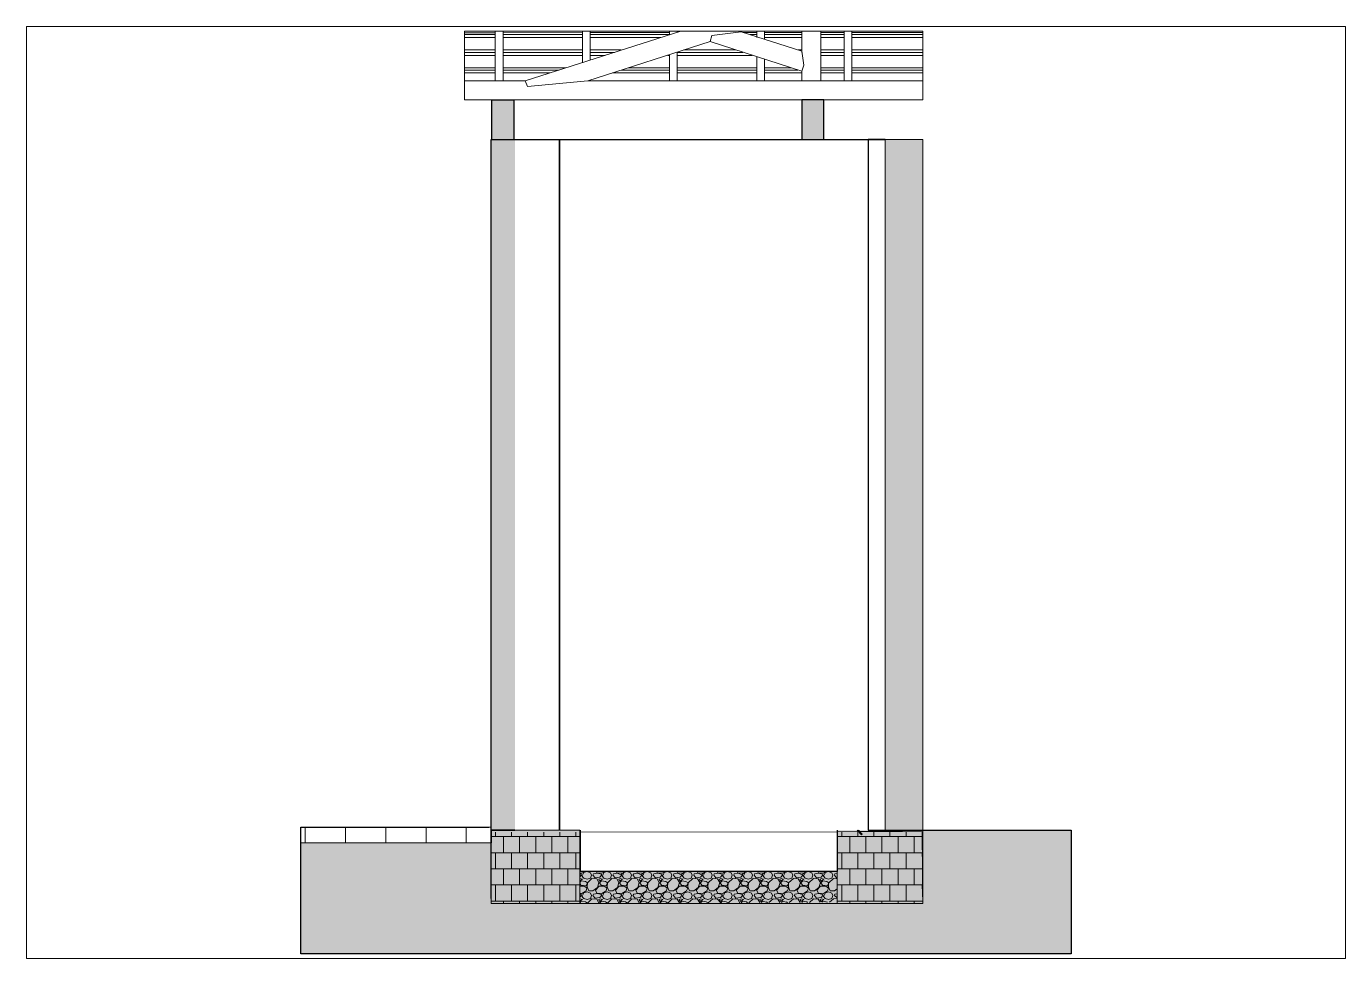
# Paper-space layout 'Layout2' of a CAD drawing. Header units: millimetres. Extents: x 30 to 267, y 21 to 189.
# The model-space entities are those that its viewports show. They can reach past a viewport. Long polylines and large blocks are cut down to what shows.
import ezdxf

# ---------------------------------------------------------------- set-up
doc = ezdxf.new("R2010")
doc.units = ezdxf.units.MM
doc.layers.get('0').update_dxf_attribs({"color": 250, "lineweight": 25})
for name, color, linetype, lineweight in [('A-ALV-___-___-EXI', 250, 'Continuous', 35), ('A-BAS-___-___-EXI', 250, 'Continuous', 35), ('A-COB-___-___-EXI', 250, 'Continuous', 25), ('A-PIS-___-___-EXI', 250, 'Continuous', 25)]:
    doc.layers.add(name, color=color, linetype=linetype, lineweight=lineweight)

msp = doc.modelspace()

# ---------------------------------------------------------------- hatches: boundary and pattern name
at = {"layer": 'A-ALV-___-___-EXI'}
h = msp.add_hatch(color=11, dxfattribs=at)
h.paths.add_polyline_path([(14572.5, -17868.1), (14572.5, -15073.1), (14420.5, -15073.1), (14420.5, -17868.1)])
h.paths.add_polyline_path([(12921.8, -17868.1), (12921.8, -15073.1), (12825.4, -15073.1), (12825.4, -17868.1)])
at = {"layer": 'A-BAS-___-___-EXI', "true_color": 0xcb9898}
msp.add_hatch(color=253, dxfattribs=at).paths.add_polyline_path([(15172.5, -18368.1), (15172.5, -17868.1), (14572.5, -17868.1), (14572.5, -18164.1), (12825.4, -18164.1), (12825.4, -17918.4), (12055.8, -17918.4), (12055.8, -18368.1)])
at = {"layer": 'A-COB-___-___-EXI', "true_color": 0xc19a82}
h = msp.add_hatch(color=33, dxfattribs=at)
h.paths.add_polyline_path([(12828.2, -15073.1), (12917.7, -15073.1), (12917.7, -14912.9), (12828.2, -14912.9)])
h.paths.add_polyline_path([(14172, -15073.1), (14172, -14912.9), (14082.4, -14912.9), (14082.4, -15073.1)])
at = {"layer": 'A-PIS-___-___-EXI', "transparency": 33554636}
msp.add_hatch(color=9, dxfattribs=at).paths.add_polyline_path([(12825.4, -18164.1), (14572.5, -18164.1), (14572.5, -17868.1), (14226.3, -17868.1), (14226.3, -18035.1), (13187.3, -18035.1), (13187.3, -17868.1), (12825.4, -17868.1), (12825.4, -17918.4)])

# ---------------------------------------------------------------- linework, layer by layer
at = {"layer": 'A-ALV-___-___-EXI'}
msp.add_line((13102.4, -17868.1), (13102.4, -15073.1), dxfattribs=at)
at = {"layer": 'A-COB-___-___-EXI', "color": 18, "lineweight": 9}
for p, q in [((12841.7, -14641.4), (12718.2, -14641.4)), ((12841.7, -14648.2), (12718.2, -14648.2)), ((12841.7, -14660.5), (12718.2, -14660.5)), ((12841.7, -14634.7), (12841.7, -14835.6)), ((12874.3, -14634.7), (12874.3, -14835.6)), ((13194.7, -14640.1), (12874.3, -14641.4)), ((13194.7, -14648.2), (12874.3, -14648.2)), ((13194.7, -14660.5), (12874.3, -14660.5)), ((13194.7, -14634.7), (13194.7, -14762.3)), ((13225.9, -14634.7), (13225.9, -14751.4)), ((13547.6, -14640.1), (13225.9, -14640.1)), ((13547.6, -14648.2), (13225.9, -14648.2)), ((13511, -14660.5), (13225.9, -14660.5)), ((13547.6, -14634.7), (13547.6, -14649.6)), ((13578.8, -14634.7), (13578.8, -14638.7)), ((13900.5, -14640.1), (13844.9, -14640.1)), ((13900.5, -14648.2), (13873.4, -14648.2)), ((13900.5, -14634.7), (13900.5, -14660.5)), ((13931.8, -14634.7), (13931.8, -14667.2)), ((14082.4, -14640.1), (13931.8, -14640.1)), ((14082.4, -14648.2), (13931.8, -14648.2)), ((14082.4, -14660.5), (13931.8, -14660.5)), ((14253.5, -14640.1), (14159.8, -14640.1)), ((14253.5, -14648.2), (14159.8, -14648.2)), ((14253.5, -14660.5), (14159.8, -14660.5)), ((14253.5, -14634.7), (14253.5, -14835.6)), ((14284.7, -14634.7), (14284.7, -14835.6)), ((14572.5, -14640.1), (14284.7, -14640.1)), ((14572.5, -14648.2), (14284.7, -14648.2)), ((14572.5, -14660.5), (14284.7, -14660.5)), ((12841.7, -14710.7), (12718.2, -14710.7)), ((12841.7, -14720.2), (12718.2, -14720.2)), ((12841.7, -14732.4), (12718.2, -14732.4)), ((13194.7, -14710.7), (12874.3, -14710.7)), ((13194.7, -14720.2), (12874.3, -14720.2)), ((13194.7, -14732.4), (12874.3, -14732.4)), ((13352.1, -14710.7), (13225.9, -14710.7)), ((13325, -14720.2), (13225.9, -14720.2)), ((13287, -14732.4), (13225.9, -14732.4)), ((13547.6, -14732.4), (13540.8, -14732.4)), ((13547.6, -14729.7), (13547.6, -14835.6)), ((13578.8, -14718.8), (13578.8, -14835.6)), ((13843.5, -14720.2), (13578.8, -14720.2)), ((13881.5, -14732.4), (13578.8, -14732.4)), ((13816.4, -14710.7), (13606, -14710.7)), ((14082.4, -14710.7), (14067.5, -14710.7)), ((14253.5, -14710.7), (14159.8, -14710.7)), ((14253.5, -14720.2), (14159.8, -14720.2)), ((14253.5, -14732.4), (14159.8, -14732.4)), ((14572.5, -14710.7), (14284.7, -14710.7)), ((14572.5, -14720.2), (14284.7, -14720.2)), ((14572.5, -14732.4), (14284.7, -14732.4)), ((12841.7, -14782.6), (12718.2, -14782.6)), ((13128.2, -14782.6), (12874.3, -14782.6)), ((13547.6, -14782.6), (13382, -14782.6)), ((13900.5, -14782.6), (13578.8, -14782.6)), ((13900.5, -14737.8), (13900.5, -14835.6)), ((13931.8, -14748.7), (13931.8, -14835.6)), ((14039, -14782.6), (13931.8, -14782.6)), ((14253.5, -14782.6), (14159.8, -14782.6)), ((14572.5, -14782.6), (14284.7, -14782.6)), ((12841.7, -14803), (12718.2, -14803)), ((13101, -14792.1), (12874.3, -14792.1)), ((13063, -14803), (12874.3, -14803)), ((13225.9, -14832.9), (13225.9, -14835.6)), ((13547.6, -14803), (13316.8, -14803)), ((13547.6, -14792.1), (13353.5, -14792.1)), ((13900.5, -14792.1), (13578.8, -14792.1)), ((13900.5, -14803), (13578.8, -14803)), ((14066.2, -14792.1), (13931.8, -14792.1)), ((14082.4, -14803), (13931.8, -14803)), ((14253.5, -14792.1), (14159.8, -14792.1)), ((14253.5, -14803), (14159.8, -14803)), ((14572.5, -14792.1), (14284.7, -14792.1)), ((14572.5, -14803), (14284.7, -14803)), ((12917.7, -14912.9), (14082.4, -14912.9))]:
    msp.add_line(p, q, dxfattribs=at)
at = {"layer": 'A-COB-___-___-EXI', "color": 18, "lineweight": 9, "flags": 128}
for points in [[(13593.8, -14634.7), (12963.9, -14835.6), (12718.2, -14835.6), (12718.2, -14912.9), (12828.2, -14912.9)], [(14172, -14912.9), (14572.5, -14912.9), (14572.5, -14835.6), (14572.5, -14634.7), (12718.2, -14634.7), (12718.2, -14835.6), (12963.9, -14835.6), (12973.4, -14858.6), (13216.4, -14835.6)], [(13711.9, -14676.7), (13216.4, -14835.6), (14572.5, -14835.6), (14496.5, -14835.6)], [(13846.3, -14634.7), (13836.7, -14637.4), (14082.4, -14716.1), (14090.6, -14771.8), (14082.4, -14796.2), (14082.4, -14835.6), (14082.4, -14796.2), (13711.9, -14676.7), (13718.6, -14652.3), (13836.7, -14637.4)]]:
    msp.add_lwpolyline(points, dxfattribs=at)
for points in [[(14082.4, -14634.7), (14082.4, -14720.2)], [(14159.8, -14634.7), (14159.8, -14835.6)]]:
    msp.add_lwpolyline(points, close=True, dxfattribs=at)
at = {"layer": 'A-COB-___-___-EXI', "color": 18, "lineweight": 9}
msp.add_lwpolyline([(12718.2, -14824.7), (12718.2, -14811.1), (12718.2, -14792.1), (12841.7, -14792.1)], dxfattribs=at)
at = {"layer": 'A-COB-___-___-EXI'}
for points in [[(14172, -14912.9), (14082.4, -14912.9), (14082.4, -15073.1), (14172, -15073.1)], [(12921.8, -17868.1), (12825.4, -17868.1)]]:
    msp.add_lwpolyline(points, close=True, dxfattribs=at)
for points in [[(12825.4, -18143.7), (12825.4, -17918.4), (12825.4, -17868.1), (12825.4, -17918.4), (12825.4, -17868.1), (12825.4, -17796.2), (12825.4, -15073.1), (12828.2, -15073.1), (12917.7, -15073.1), (12921.8, -15073.1)], [(14226.3, -17868.1), (14226.3, -18035.1), (13187.3, -18035.1), (13187.3, -17868.1)]]:
    msp.add_lwpolyline(points, dxfattribs=at)
at = {"layer": 'A-PIS-___-___-EXI', "color": 18, "lineweight": 9}
for p, q in [((12073.4, -17918.4), (12073.4, -17855.9)), ((12236.3, -17918.4), (12236.3, -17855.9)), ((12399.2, -17918.4), (12399.2, -17855.9)), ((12562.1, -17918.4), (12562.1, -17855.9)), ((12701.6, -17855.9), (12825.4, -17855.9)), ((12725, -17918.4), (12725, -17855.9))]:
    msp.add_line(p, q, dxfattribs=at)
at = {"layer": 'A-PIS-___-___-EXI', "color": 253, "lineweight": 9}
for p, q in [((12843.1, -17893.9), (12843.1, -17876.3)), ((12908.2, -17893.9), (12908.2, -17876.3)), ((12973.4, -17893.9), (12973.4, -17876.3)), ((13038.6, -17893.9), (13038.6, -17876.3)), ((13103.7, -17893.9), (13103.7, -17876.3)), ((13168.9, -17893.9), (13168.9, -17876.3)), ((14244, -17893.9), (14244, -17876.3)), ((14309.1, -17893.9), (14309.1, -17876.3)), ((14374.3, -17893.9), (14374.3, -17876.3)), ((14420.5, -17873.6), (14420.5, -17868.1)), ((14439.5, -17893.9), (14439.5, -17876.3)), ((14504.6, -17893.9), (14504.6, -17876.3)), ((12825.4, -17893.9), (13185.2, -17893.9)), ((12875.7, -17959.1), (12875.7, -17893.9)), ((12940.8, -17959.1), (12940.8, -17893.9)), ((13006, -17959.1), (13006, -17893.9)), ((13071.1, -17959.1), (13071.1, -17893.9)), ((13136.3, -17959.1), (13136.3, -17893.9)), ((14276.6, -17959.1), (14276.6, -17893.9)), ((14341.7, -17959.1), (14341.7, -17893.9)), ((14406.9, -17959.1), (14406.9, -17893.9)), ((14472, -17959.1), (14472, -17893.9)), ((14537.2, -17959.1), (14537.2, -17893.9)), ((12825.4, -17959.1), (13185.2, -17959.1)), ((12843.1, -18024.3), (12843.1, -17959.1)), ((12908.2, -18024.3), (12908.2, -17959.1)), ((12973.4, -18024.3), (12973.4, -17959.1)), ((13038.6, -18024.3), (13038.6, -17959.1)), ((13103.7, -18024.3), (13103.7, -17959.1)), ((13168.9, -18024.3), (13168.9, -17959.1)), ((14244, -18024.3), (14244, -17959.1)), ((14309.1, -18024.3), (14309.1, -17959.1)), ((14374.3, -18024.3), (14374.3, -17959.1)), ((14439.5, -18024.3), (14439.5, -17959.1)), ((14504.6, -18024.3), (14504.6, -17959.1)), ((12825.4, -18024.3), (13185.2, -18024.3)), ((12875.7, -18089.4), (12875.7, -18024.3)), ((12940.8, -18089.4), (12940.8, -18024.3)), ((13006, -18089.4), (13006, -18024.3)), ((13071.1, -18089.4), (13071.1, -18024.3)), ((13136.3, -18089.4), (13136.3, -18024.3)), ((14226.3, -18035.1), (13185.2, -18035.1)), ((14276.6, -18089.4), (14276.6, -18024.3)), ((14341.7, -18089.4), (14341.7, -18024.3)), ((14406.9, -18089.4), (14406.9, -18024.3)), ((14472, -18089.4), (14472, -18024.3)), ((14537.2, -18089.4), (14537.2, -18024.3)), ((12825.4, -18089.4), (13185.2, -18089.4)), ((12843.1, -18154.6), (12843.1, -18089.4)), ((12908.2, -18154.6), (12908.2, -18089.4)), ((12973.4, -18154.6), (12973.4, -18089.4)), ((13038.6, -18154.6), (13038.6, -18089.4)), ((13103.7, -18154.6), (13103.7, -18089.4)), ((13168.9, -18154.6), (13168.9, -18089.4)), ((13866.6, -18081.3), (13865.3, -18097.6)), ((14244, -18154.6), (14244, -18089.4)), ((14309.1, -18154.6), (14309.1, -18089.4)), ((14374.3, -18154.6), (14374.3, -18090.2)), ((14439.5, -18154.6), (14439.5, -18089.4)), ((14504.6, -18154.6), (14504.6, -18089.4)), ((12875.7, -18164.1), (12875.7, -18154.6)), ((12940.8, -18164.1), (12940.8, -18154.6)), ((13006, -18164.1), (13006, -18154.6)), ((13071.1, -18164.1), (13071.1, -18154.6)), ((13136.3, -18164.1), (13136.3, -18154.6)), ((14276.6, -18164.1), (14276.6, -18154.6)), ((14341.7, -18164.1), (14341.7, -18154.6)), ((14406.9, -18164.1), (14406.9, -18154.6)), ((14472, -18164.1), (14472, -18154.7)), ((14537.2, -18164.1), (14537.2, -18154.6))]:
    msp.add_line(p, q, dxfattribs=at)
at = {"layer": 'A-PIS-___-___-EXI', "color": 9, "lineweight": 9}
msp.add_line((14572.5, -18075.8), (14572.5, -18077.2), dxfattribs=at)
at = {"layer": 'A-PIS-___-___-EXI'}
msp.add_lwpolyline([(12828.2, -15073.1), (12828.2, -14912.9), (12917.7, -14912.9), (12917.7, -15073.1), (14420.5, -15073.1), (14351.3, -15073.1), (14420.5, -15073.1), (14351.3, -15073.1), (14351.3, -17868.1), (14572.5, -17868.1), (15172.5, -17868.1), (15172.5, -18368.1), (12055.8, -18368.1), (12055.8, -17918.4), (12055.8, -17855.9), (12815.8, -17855.9)], dxfattribs=at)
at = {"layer": 'A-PIS-___-___-EXI', "color": 253, "lineweight": 9}
for points in [[(14226.3, -17893.9), (14572.5, -17893.9), (14569.8, -17876.3), (14572.5, -18162.7), (14572.5, -17868.1), (14420.5, -17868.1), (14420.5, -15073.1), (14572.5, -15073.1), (14572.5, -17868.1), (14572.5, -18164.1), (12825.4, -18164.1), (12825.4, -17918.4), (12055.8, -17918.4)], [(14226.3, -17876.3), (14226.3, -18164.1), (14336.3, -18164.1)], [(14314.6, -17868.1), (14314.6, -17873.6), (14488.3, -17873.6), (14488.3, -17868.1)]]:
    msp.add_lwpolyline(points, dxfattribs=at)
at = {"layer": 'A-PIS-___-___-EXI', "color": 9, "lineweight": 9, "flags": 128}
msp.add_lwpolyline([(13185.2, -17876.3), (13185.2, -18164.1), (12825.4, -18164.1), (12825.4, -17918.4)], dxfattribs=at)
at = {"layer": 'A-PIS-___-___-EXI', "color": 253, "lineweight": 9, "flags": 128}
for points in [[(13831.3, -18161.4), (13823.2, -18146.4), (13804.2, -18145.1), (13786.5, -18161.4), (13777, -18157.3), (13760.7, -18154.6), (13755.3, -18161.4), (13741.7, -18146.4), (13722.7, -18145.1), (13703.7, -18161.4), (13695.6, -18157.3), (13679.3, -18154.6), (13672.5, -18161.4), (13669.8, -18161.4), (13660.3, -18146.4), (13641.3, -18145.1), (13622.3, -18161.4), (13614.1, -18157.3), (13597.8, -18154.6), (13591, -18162.7), (13588.3, -18161.4), (13578.8, -18146.4), (13558.5, -18145.1), (13540.8, -18162.7), (13532.7, -18157.3), (13516.4, -18154.6), (13508.2, -18162.7), (13505.5, -18161.4), (13497.4, -18146.4), (13477, -18145.1), (13459.4, -18162.7), (13451.2, -18157.3), (13434.9, -18154.6), (13426.8, -18162.7), (13424.1, -18161.4), (13415.9, -18146.4), (13395.6, -18145.1), (13377.9, -18162.7), (13369.8, -18157.3), (13353.5, -18154.6), (13345.3, -18162.7), (13346.7, -18164.1), (13342.6, -18161.4), (13334.5, -18146.4), (13314.1, -18145.1), (13296.5, -18162.7), (13288.3, -18157.3), (13272, -18154.6), (13263.9, -18162.7), (13265.3, -18164.1), (13261.2, -18161.4), (13253, -18146.4), (13232.7, -18145.1), (13215, -18162.7), (13206.9, -18157.3), (13190.6, -18154.6), (13185.2, -18161.4), (13185.2, -17868.1), (12921.8, -17868.1), (13185.2, -17868.1)], [(14572.5, -17873.6), (14226.3, -17874.3), (13187.3, -17876.3), (13185.2, -17876.3), (13185.2, -18164.1)], [(14306.2, -17868.1), (14324.1, -17887.2), (14326.8, -17884.4), (14310.5, -17868.1), (14326.8, -17884.4), (14310.5, -17868.1)], [(14226.3, -18024.3), (14572.5, -18024.3), (14569.8, -17959.1), (14226.3, -17959.1)], [(13196, -18050), (13200.1, -18039.2), (13212.3, -18035.1), (13227.2, -18040.5), (13231.3, -18050), (13227.2, -18062.3), (13213.7, -18066.3), (13200.1, -18062.3), (13190.6, -18050), (13185.2, -18056.8)], [(13204.2, -18035.1), (13192, -18041.9), (13185.2, -18040.5), (13190.6, -18046), (13190.6, -18050)], [(13277.5, -18050), (13281.5, -18039.2), (13293.8, -18035.1), (13308.7, -18040.5), (13312.8, -18050), (13308.7, -18062.3), (13295.1, -18066.3), (13281.5, -18062.3), (13272, -18050), (13265.3, -18058.2), (13246.3, -18060.9), (13236.7, -18050), (13239.5, -18044.6), (13255.8, -18041.9), (13272, -18046), (13272, -18050)], [(13285.6, -18035.1), (13273.4, -18041.9), (13253, -18040.5), (13251.7, -18035.1)], [(13353.1, -18050.5), (13346.7, -18058.2), (13327.7, -18060.9), (13318.2, -18050), (13320.9, -18044.6), (13337.2, -18041.9), (13353.5, -18050), (13353.5, -18046), (13367.1, -18035.1)], [(13354.8, -18041.9), (13334.5, -18040.5), (13333.1, -18035.1)], [(13358.9, -18050), (13363, -18039.2), (13375.2, -18035.1), (13390.1, -18040.5), (13394.2, -18050), (13390.1, -18062.3), (13376.6, -18066.3), (13363, -18062.3), (13353.9, -18050.6)], [(13428.2, -18058.2), (13409.1, -18060.9), (13399.6, -18050), (13402.4, -18044.6), (13418.6, -18041.9), (13434.9, -18050), (13434.9, -18046), (13448.5, -18035.1)], [(13436.3, -18041.9), (13415.9, -18040.5), (13414.6, -18035.1)], [(13440.4, -18050), (13444.4, -18039.2), (13456.7, -18035.1), (13471.6, -18040.5), (13475.7, -18050), (13471.8, -18061.6)], [(13516.4, -18050), (13516.4, -18046), (13500.1, -18041.9), (13483.8, -18044.6), (13481.1, -18050), (13490.6, -18060.9), (13509.6, -18058.2), (13516.4, -18050), (13525.9, -18062.3), (13539.5, -18066.3), (13553, -18062.3), (13557.1, -18050), (13553, -18040.5), (13538.1, -18035.1), (13525.9, -18039.2), (13521.8, -18050)], [(13530, -18035.1), (13517.7, -18041.9), (13497.4, -18040.5), (13496, -18035.1)], [(13603.3, -18050), (13608.7, -18039.2), (13619.6, -18035.1), (13634.5, -18040.5), (13638.6, -18050), (13634.5, -18062.3), (13620.9, -18066.3), (13607.3, -18062.3), (13597.8, -18050), (13591, -18058.2), (13572, -18060.9), (13563.9, -18050), (13565.3, -18044.6), (13581.5, -18041.9), (13597.8, -18050), (13597.8, -18046), (13611.4, -18035.1)], [(13600.5, -18041.9), (13580.2, -18040.5), (13577.5, -18035.1)], [(13684.7, -18050), (13690.1, -18039.2), (13701, -18035.1), (13715.9, -18040.5), (13720, -18050), (13715.9, -18062.3), (13702.4, -18066.3), (13688.8, -18062.3), (13679.3, -18050), (13672.5, -18058.2), (13653.5, -18060.9), (13645.3, -18050), (13646.7, -18044.6), (13663, -18041.9), (13679.3, -18050), (13679.3, -18046), (13692.9, -18035.1)], [(13682, -18041.9), (13661.6, -18040.5), (13658.9, -18035.1)], [(13766.2, -18050), (13771.6, -18039.2), (13782.4, -18035.1), (13797.4, -18040.5), (13801.5, -18050), (13797.4, -18062.3), (13783.8, -18066.3), (13770.2, -18062.3), (13760.7, -18050), (13753.9, -18058.2), (13734.9, -18060.9), (13726.8, -18050), (13728.2, -18044.6), (13744.4, -18041.9), (13760.7, -18046), (13760.7, -18050)], [(13774.3, -18035.1), (13763.4, -18041.9), (13743.1, -18040.5), (13740.4, -18035.1)], [(13847.6, -18050), (13853, -18039.2), (13863.9, -18035.1), (13878.8, -18040.5), (13882.9, -18050), (13878.8, -18062.3), (13865.3, -18066.3), (13851.7, -18062.3), (13842.2, -18050), (13835.4, -18058.2), (13816.4, -18060.9), (13808.2, -18050), (13809.6, -18044.6), (13825.9, -18041.9), (13842.2, -18050), (13842.2, -18046), (13855.8, -18035.1)], [(13844.9, -18041.9), (13824.5, -18040.5), (13821.8, -18035.1)], [(13929.1, -18050), (13934.5, -18039.2), (13945.3, -18035.1), (13960.3, -18040.5), (13964.3, -18050), (13960.3, -18062.3), (13946.7, -18066.3), (13933.1, -18062.3), (13923.6, -18050), (13916.8, -18058.2), (13897.8, -18060.9), (13889.7, -18050), (13891, -18044.6), (13907.3, -18041.9), (13923.6, -18050), (13923.6, -18046), (13937.2, -18035.1)], [(13926.3, -18041.9), (13906, -18040.5), (13903.3, -18035.1)], [(14005.1, -18050), (14005.1, -18046), (13988.8, -18041.9), (13972.5, -18044.6), (13971.1, -18050), (13979.3, -18060.9), (13998.3, -18058.2), (14005.1, -18050), (14014.6, -18062.3), (14028.2, -18066.3), (14041.7, -18062.3), (14045.8, -18050), (14041.7, -18040.5), (14026.8, -18035.1), (14015.9, -18039.2), (14010.5, -18050)], [(14018.6, -18035.1), (14007.8, -18041.9), (13987.4, -18040.5), (13984.7, -18035.1)], [(14092, -18050), (14097.4, -18039.2), (14108.2, -18035.1), (14123.2, -18040.5), (14127.2, -18050), (14123.2, -18062.3), (14109.6, -18066.3), (14096, -18062.3), (14086.5, -18050), (14079.7, -18058.2), (14060.7, -18060.9), (14052.6, -18050), (14053.9, -18044.6), (14070.2, -18041.9), (14086.5, -18050), (14086.5, -18046), (14100.1, -18035.1)], [(14089.2, -18041.9), (14068.9, -18040.5), (14066.2, -18035.1)], [(14168, -18050), (14168, -18046), (14151.7, -18041.9), (14135.4, -18044.6), (14134, -18050), (14142.2, -18060.9), (14161.2, -18058.2), (14168, -18050), (14177.5, -18062.3), (14191, -18066.3), (14204.6, -18062.3), (14208.7, -18050), (14204.6, -18040.5), (14189.7, -18035.1), (14178.8, -18039.2), (14173.4, -18050)], [(14181.5, -18035.1), (14170.7, -18041.9), (14150.3, -18040.5), (14147.6, -18035.1)], [(13215, -18081.3), (13213.7, -18097.6), (13220.5, -18113.8), (13236.7, -18113.8), (13255.8, -18100.3), (13261.2, -18079.9), (13253, -18065), (13232.7, -18063.6), (13215, -18081.3), (13206.9, -18075.8), (13190.6, -18073.1), (13185.2, -18079.9), (13189.2, -18090.8), (13209.6, -18093.5), (13213.7, -18086.7), (13213.7, -18081.3)], [(13185.2, -18073.1), (13194.7, -18066.3), (13185.2, -18063.6)], [(13185.2, -18094.8), (13202.8, -18094.8), (13212.3, -18103), (13209.6, -18113.8), (13192, -18123.3), (13185.2, -18122), (13190.6, -18127.4), (13190.6, -18131.5)], [(13296.5, -18081.3), (13295.1, -18097.6), (13301.9, -18113.8), (13318.2, -18113.8), (13337.2, -18100.3), (13342.6, -18079.9), (13334.5, -18065), (13314.1, -18063.6), (13296.5, -18081.3), (13288.3, -18075.8), (13272, -18073.1), (13263.9, -18081.3), (13270.7, -18090.8), (13291, -18093.5), (13295.1, -18086.7), (13295.1, -18081.3)], [(13376.6, -18081.3), (13376.6, -18086.7), (13372.5, -18093.5), (13352.1, -18090.8), (13345.3, -18081.3), (13353.5, -18073.1), (13369.8, -18075.8), (13377.9, -18081.3), (13376.6, -18097.6), (13383.4, -18113.8), (13399.6, -18113.8), (13418.6, -18100.3), (13424.1, -18079.9), (13415.9, -18065), (13395.6, -18063.6), (13377.9, -18081.3)], [(13459.4, -18081.3), (13458, -18097.6), (13464.8, -18113.8), (13481.1, -18113.8), (13500.1, -18100.3), (13505.5, -18079.9), (13497.4, -18065), (13477, -18063.6), (13459.4, -18081.3), (13451.2, -18075.8), (13434.9, -18073.1), (13426.8, -18081.3), (13433.6, -18090.8), (13453.9, -18093.5), (13458, -18086.7), (13458, -18081.3)], [(13471.6, -18062.3), (13458, -18066.3), (13444.4, -18062.3), (13434.9, -18050), (13428.7, -18057.6)], [(13519.4, -18066), (13511, -18063.6), (13505.5, -18066.3), (13508.2, -18074.5), (13520.5, -18066.3)], [(13540.8, -18081.3), (13539.5, -18097.6), (13546.3, -18113.8), (13563.9, -18113.8), (13581.5, -18100.3), (13588.3, -18079.9), (13578.8, -18065), (13558.5, -18063.6), (13540.8, -18081.3), (13532.7, -18075.8), (13516.4, -18073.1), (13508.2, -18081.3), (13515, -18090.8), (13535.4, -18093.5), (13539.5, -18086.7), (13539.5, -18081.3)], [(13597.6, -18073.3), (13589.7, -18081.3), (13596.5, -18090.8), (13616.8, -18093.5), (13620.9, -18086.7), (13620.9, -18081.3)], [(13669.8, -18079.9), (13660.3, -18065), (13641.3, -18063.6), (13622.3, -18081.3), (13614.1, -18075.8), (13597.8, -18073.1)], [(13622.3, -18081.3), (13620.9, -18097.6), (13627.7, -18113.8), (13645.3, -18113.8), (13663, -18100.3), (13669.7, -18080)], [(13671.1, -18081.3), (13677.9, -18090.8), (13698.3, -18093.5), (13702.4, -18086.7), (13702.4, -18081.3)], [(13703.7, -18081.3), (13702.4, -18097.6), (13709.1, -18113.8), (13726.8, -18113.8), (13744.4, -18100.3), (13751.2, -18079.9), (13741.7, -18065), (13722.7, -18063.6), (13703.7, -18081.3), (13695.6, -18075.8), (13679.3, -18073.1), (13672.2, -18080.3)], [(13785.2, -18081.3), (13783.8, -18097.6), (13790.6, -18113.8), (13808.2, -18113.8), (13825.9, -18100.3), (13832.7, -18079.9), (13823.2, -18065), (13804.2, -18063.6), (13785.2, -18081.3), (13777, -18075.8), (13760.7, -18073.1), (13752.6, -18081.3), (13759.4, -18090.8), (13779.7, -18093.5), (13783.8, -18086.7), (13783.8, -18081.3)], [(13832.7, -18094.8), (13854.4, -18094.8), (13865.3, -18103), (13861.2, -18113.8), (13844.9, -18123.3), (13824.5, -18122), (13817.7, -18111.1), (13832.4, -18095.2)], [(13865.5, -18098.3), (13872, -18113.8), (13889.7, -18113.8), (13907.3, -18100.3), (13914.1, -18079.9), (13904.6, -18065), (13885.6, -18063.6), (13866.6, -18081.3), (13858.5, -18075.8), (13842.2, -18073.1), (13834, -18081.3), (13840.8, -18090.8), (13861.2, -18093.5), (13865.3, -18086.7), (13865.3, -18081.3)], [(13948.1, -18081.3), (13946.7, -18097.6), (13953.5, -18113.8), (13971.1, -18113.8), (13988.8, -18100.3), (13995.6, -18079.9), (13986.1, -18065), (13967.1, -18063.6), (13948.1, -18081.3), (13939.9, -18075.8), (13923.6, -18073.1), (13915.5, -18081.3), (13922.3, -18090.8), (13942.6, -18093.5), (13946.7, -18086.7), (13946.7, -18081.3)], [(14024.1, -18113.8), (14007.8, -18123.3), (13987.4, -18122), (13980.6, -18111.1), (13995.6, -18094.8), (14017.3, -18094.8), (14028.2, -18103), (14024.4, -18113)], [(14028.2, -18081.3), (14028.2, -18086.7), (14024.1, -18093.5), (14003.7, -18090.8), (13996.9, -18081.3), (14005.1, -18073.1), (14021.4, -18075.8), (14029.5, -18081.3), (14028.2, -18097.6), (14034.9, -18113.8), (14052.6, -18113.8), (14070.2, -18100.3), (14077, -18079.9), (14067.5, -18065), (14048.5, -18063.6), (14029.5, -18081.3)], [(14111, -18081.3), (14109.6, -18097.6), (14116.4, -18113.8), (14134, -18113.8), (14151.7, -18100.3), (14158.5, -18079.9), (14149, -18065), (14130, -18063.6), (14111, -18081.3), (14102.8, -18075.8), (14086.5, -18073.1), (14078.4, -18081.3), (14085.2, -18090.8), (14105.5, -18093.5), (14109.6, -18086.7), (14109.6, -18081.3)], [(14226.3, -18065), (14211.4, -18063.6), (14192.4, -18081.3), (14184.3, -18075.8), (14168, -18073.1), (14159.8, -18081.3), (14166.6, -18090.8), (14187, -18093.5), (14191, -18086.7), (14191, -18081.3), (14191, -18097.6), (14197.8, -18113.8), (14215.5, -18113.8), (14226.3, -18105.7)], [(14226.3, -18059.5), (14223.6, -18060.9), (14215.5, -18050), (14216.8, -18044.6), (14226.3, -18043.3)], [(14226.3, -18154.6), (14572.5, -18154.6), (14569.8, -18089.4), (14572.5, -18089.4), (14226.3, -18089.4)], [(12825.4, -18154.6), (13185.2, -18154.6), (13194.7, -18147.8), (13185.2, -18145.1)], [(13185.2, -18138.3), (13190.6, -18131.5), (13200.1, -18143.7), (13213.7, -18147.8), (13227.2, -18143.7), (13231.3, -18131.5), (13227.2, -18122), (13213.7, -18116.6), (13200.1, -18120.6), (13196, -18131.5)], [(13272, -18131.5), (13272, -18127.4), (13255.8, -18123.3), (13239.5, -18126.1), (13236.7, -18131.5), (13246.3, -18142.4), (13265.3, -18139.6), (13272, -18131.5), (13281.5, -18143.7), (13295.1, -18147.8), (13308.7, -18143.7), (13312.8, -18131.5), (13308.7, -18122), (13295.1, -18116.6), (13281.5, -18120.6), (13277.5, -18131.5)], [(13358.9, -18131.5), (13363, -18120.6), (13376.6, -18116.6), (13390.1, -18122), (13394.2, -18131.5), (13390.1, -18143.7), (13376.6, -18147.8), (13363, -18143.7), (13353.5, -18131.5), (13346.7, -18139.6), (13327.7, -18142.4), (13318.2, -18131.5), (13320.9, -18126.1), (13337.2, -18123.3), (13353.5, -18127.4), (13353.5, -18131.5)], [(13434.9, -18131.5), (13434.9, -18127.4), (13418.6, -18123.3), (13402.4, -18126.1), (13399.6, -18131.5), (13409.1, -18142.4), (13428.2, -18139.6), (13434.9, -18131.5), (13444.4, -18143.7), (13458, -18147.8), (13471.6, -18143.7), (13475.7, -18131.5), (13471.6, -18122), (13458, -18116.6), (13444.4, -18120.6), (13440.4, -18131.5)], [(13516.4, -18131.5), (13516.4, -18127.4), (13500.1, -18123.3), (13483.8, -18126.1), (13481.1, -18131.5), (13490.6, -18142.4), (13509.6, -18139.6), (13516.4, -18131.5), (13525.9, -18143.7), (13539.5, -18147.8), (13553, -18143.7), (13557.1, -18131.5), (13553, -18122), (13539.5, -18116.6), (13525.9, -18120.6), (13521.8, -18131.5)], [(13603.3, -18131.5), (13608.7, -18120.6), (13620.9, -18116.6), (13634.5, -18122), (13638.6, -18131.5), (13634.5, -18143.7), (13620.9, -18147.8), (13607.3, -18143.7), (13597.8, -18131.5), (13591, -18139.6), (13572, -18142.4), (13563.9, -18131.5), (13565.3, -18126.1), (13581.5, -18123.3), (13597.8, -18127.4), (13597.8, -18131.5)], [(13679.3, -18131.5), (13679.3, -18127.4), (13663, -18123.3), (13646.7, -18126.1), (13645.3, -18131.5), (13653.5, -18142.4), (13672.5, -18139.6), (13679.3, -18131.5), (13688.8, -18143.7), (13702.4, -18147.8), (13715.9, -18143.7), (13720, -18131.5), (13715.9, -18122), (13702.4, -18116.6), (13690.1, -18120.6), (13684.7, -18131.5)], [(13766.2, -18131.5), (13771.6, -18120.6), (13783.8, -18116.6), (13797.4, -18122), (13801.5, -18131.5), (13797.4, -18143.7), (13783.8, -18147.8), (13770.2, -18143.7), (13760.7, -18131.5), (13753.9, -18139.6), (13734.9, -18142.4), (13726.8, -18131.5), (13728.2, -18126.1), (13744.4, -18123.3), (13760.7, -18127.4), (13760.7, -18131.5)], [(13847.6, -18131.5), (13853, -18120.6), (13865.3, -18116.6), (13878.8, -18122), (13882.9, -18131.5), (13878.8, -18143.7), (13865.3, -18147.8), (13851.7, -18143.7), (13842.2, -18131.5), (13835.4, -18139.6), (13816.4, -18142.4), (13808.2, -18131.5), (13809.6, -18126.1), (13825.9, -18123.3), (13842.2, -18127.4), (13842.2, -18131.5)], [(13912.8, -18160), (13904.6, -18146.4), (13885.6, -18145.1), (13868, -18161.4)], [(13923.6, -18131.5), (13923.6, -18127.4), (13907.3, -18123.3), (13891, -18126.1), (13889.7, -18131.5), (13897.8, -18142.4), (13916.8, -18139.6), (13923.6, -18131.5), (13933.1, -18143.7), (13946.7, -18147.8), (13960.3, -18143.7), (13964.3, -18131.5), (13960.3, -18122), (13946.7, -18116.6), (13934.5, -18120.6), (13929.1, -18131.5)], [(13994.2, -18160), (13986.1, -18146.4), (13967.1, -18145.1), (13949.4, -18160)], [(14010.5, -18131.5), (14015.9, -18120.6), (14028.2, -18116.6), (14041.7, -18122), (14045.8, -18131.5), (14041.7, -18143.7), (14028.2, -18147.8), (14014.6, -18143.7), (14005.1, -18131.5), (13998.3, -18139.6), (13979.3, -18142.4), (13971.1, -18131.5), (13972.5, -18126.1), (13988.8, -18123.3), (14005.1, -18127.4), (14005.1, -18131.5)], [(14075.7, -18160), (14067.5, -18146.4), (14048.5, -18145.1), (14032.2, -18160)], [(14123.3, -18122.3), (14127.2, -18131.5), (14123.2, -18143.7), (14109.6, -18147.8), (14096, -18143.7), (14086.5, -18131.5), (14079.7, -18139.6), (14060.7, -18142.4), (14052.6, -18131.5), (14053.9, -18126.1), (14070.2, -18123.3), (14086.5, -18127.4), (14086.5, -18131.5)], [(14092, -18131.5), (14097.4, -18120.6), (14109.6, -18116.6), (14123.2, -18122)], [(14157.1, -18158.6), (14149, -18146.4), (14130, -18145.1), (14113.7, -18160)], [(14173.4, -18131.5), (14178.8, -18120.6), (14191, -18116.6), (14204.6, -18122), (14208.7, -18131.5), (14204.6, -18143.7), (14191, -18147.8), (14177.5, -18143.7), (14168, -18131.5), (14161.2, -18139.6), (14142.2, -18142.4), (14134, -18131.5), (14135.4, -18126.1), (14151.7, -18123.3), (14168, -18127.4), (14168, -18131.5)], [(14215.5, -18131.5), (14226.3, -18141), (14223.6, -18142.4), (14211.4, -18145.1), (14195.1, -18158.6)], [(14226.3, -18124.7), (14216.8, -18126.1), (14215.6, -18130.9)], [(13215, -18162.7), (13215, -18164.1), (13213.7, -18162.7)], [(13296.5, -18162.7), (13296.5, -18164.1), (13295.1, -18162.7)], [(13862.5, -18161.4), (13858.5, -18157.3), (13842.2, -18154.6), (13836.7, -18161.4)], [(13918.2, -18160), (13923.6, -18154.6), (13944, -18160), (13939.9, -18157.3)], [(14001, -18160), (14005.1, -18154.6), (14025.4, -18160), (14021.4, -18157.3)], [(14105.5, -18160), (14102.8, -18157.3), (14086.5, -18154.6), (14082.4, -18160)], [(14163.9, -18158.6), (14168, -18154.6), (14187, -18158.6), (14184.3, -18157.3)]]:
    msp.add_lwpolyline(points, dxfattribs=at)
for points in [[(13253, -18122), (13247.6, -18111.1), (13262.5, -18094.8), (13284.3, -18094.8), (13293.8, -18103), (13291, -18113.8), (13273.4, -18123.3)], [(13266.6, -18063.6), (13261.2, -18066.3), (13263.9, -18074.5), (13276.1, -18066.3)], [(13334.5, -18122), (13329.1, -18111.1), (13344, -18094.8), (13365.7, -18094.8), (13375.2, -18103), (13372.5, -18113.8), (13354.8, -18123.3)], [(13348.1, -18063.6), (13342.6, -18066.3), (13345.3, -18074.5), (13357.6, -18066.3)], [(13415.9, -18122), (13410.5, -18111.1), (13425.4, -18094.8), (13447.2, -18094.8), (13456.7, -18103), (13453.9, -18113.8), (13436.3, -18123.3)], [(13429.5, -18063.6), (13424.1, -18066.3), (13426.8, -18074.5), (13439, -18066.3)], [(13497.4, -18122), (13492, -18111.1), (13506.9, -18094.8), (13528.6, -18094.8), (13538.1, -18103), (13535.4, -18113.8), (13517.7, -18123.3)], [(13580.2, -18122), (13573.4, -18111.1), (13588.3, -18094.8), (13610.1, -18094.8), (13620.9, -18103), (13616.8, -18113.8), (13600.5, -18123.3)], [(13592.4, -18063.6), (13587, -18066.3), (13589.7, -18074.5), (13601.9, -18066.3)], [(13661.6, -18122), (13654.8, -18111.1), (13669.8, -18094.8), (13691.5, -18094.8), (13702.4, -18103), (13698.3, -18113.8), (13682, -18123.3)], [(13673.9, -18063.6), (13668.4, -18066.3), (13671.1, -18074.5), (13683.4, -18066.3)], [(13743.1, -18122), (13736.3, -18111.1), (13751.2, -18094.8), (13772.9, -18094.8), (13783.8, -18103), (13779.7, -18113.8), (13763.4, -18123.3)], [(13755.3, -18063.6), (13749.9, -18066.3), (13752.6, -18074.5), (13764.8, -18066.3)], [(13836.7, -18063.6), (13831.3, -18066.3), (13834, -18074.5), (13846.3, -18066.3)], [(13906, -18122), (13899.2, -18111.1), (13914.1, -18094.8), (13935.8, -18094.8), (13946.7, -18103), (13942.6, -18113.8), (13926.3, -18123.3)], [(13918.2, -18063.6), (13912.8, -18066.3), (13915.5, -18074.5), (13927.7, -18066.3)], [(13999.6, -18063.6), (13994.2, -18066.3), (13996.9, -18074.5), (14009.1, -18066.3)], [(14068.9, -18122), (14062.1, -18111.1), (14077, -18094.8), (14098.7, -18094.8), (14109.6, -18103), (14105.5, -18113.8), (14089.2, -18123.3)], [(14081.1, -18063.6), (14075.7, -18066.3), (14078.4, -18074.5), (14090.6, -18066.3)], [(14150.3, -18122), (14143.5, -18111.1), (14158.5, -18094.8), (14180.2, -18094.8), (14191, -18103), (14187, -18113.8), (14170.7, -18123.3)], [(14162.5, -18063.6), (14157.1, -18066.3), (14159.8, -18074.5), (14172, -18066.3)], [(13266.6, -18145.1), (13261.2, -18147.8), (13263.9, -18155.9), (13276.1, -18147.8)], [(13348.1, -18145.1), (13342.6, -18147.8), (13345.3, -18155.9), (13357.6, -18147.8)], [(13429.5, -18145.1), (13424.1, -18147.8), (13426.8, -18155.9), (13439, -18147.8)], [(13511, -18145.1), (13505.5, -18147.8), (13508.2, -18155.9), (13520.5, -18147.8)], [(13592.4, -18145.1), (13587, -18147.8), (13589.7, -18155.9), (13601.9, -18147.8)], [(13673.9, -18145.1), (13668.4, -18147.8), (13671.1, -18155.9), (13683.4, -18147.8)], [(13755.3, -18145.1), (13749.9, -18147.8), (13752.6, -18155.9), (13764.8, -18147.8)], [(13836.7, -18145.1), (13831.3, -18147.8), (13834, -18155.9), (13846.3, -18147.8)], [(13918.2, -18145.1), (13912.8, -18147.8), (13915.5, -18155.9), (13927.7, -18147.8)], [(13999.6, -18145.1), (13994.2, -18147.8), (13996.9, -18155.9), (14009.1, -18147.8)], [(14081.1, -18145.1), (14075.7, -18147.8), (14078.4, -18155.9), (14090.6, -18147.8)], [(14162.5, -18145.1), (14157.1, -18147.8), (14159.8, -18155.9), (14172, -18147.8)], [(14226.3, -18111.1), (14225, -18111.1)]]:
    msp.add_lwpolyline(points, close=True, dxfattribs=at)
at = {"layer": 'A-PIS-___-___-EXI', "color": 9, "lineweight": 9}
msp.add_lwpolyline([(14572.5, -18164.1), (13185.2, -18164.1)], close=True, dxfattribs=at)

psp = doc.layouts.new('Layout2')

# ---------------------------------------------------------------- viewports
at = {"layer": '0'}
psp.add_viewport(center=(148.5, 104.94), size=(237.6, 167.9109), view_center_point=(13614.12, -16501.4), view_height=3772.3072, dxfattribs=at)

doc.saveas('drawing.dxf')
